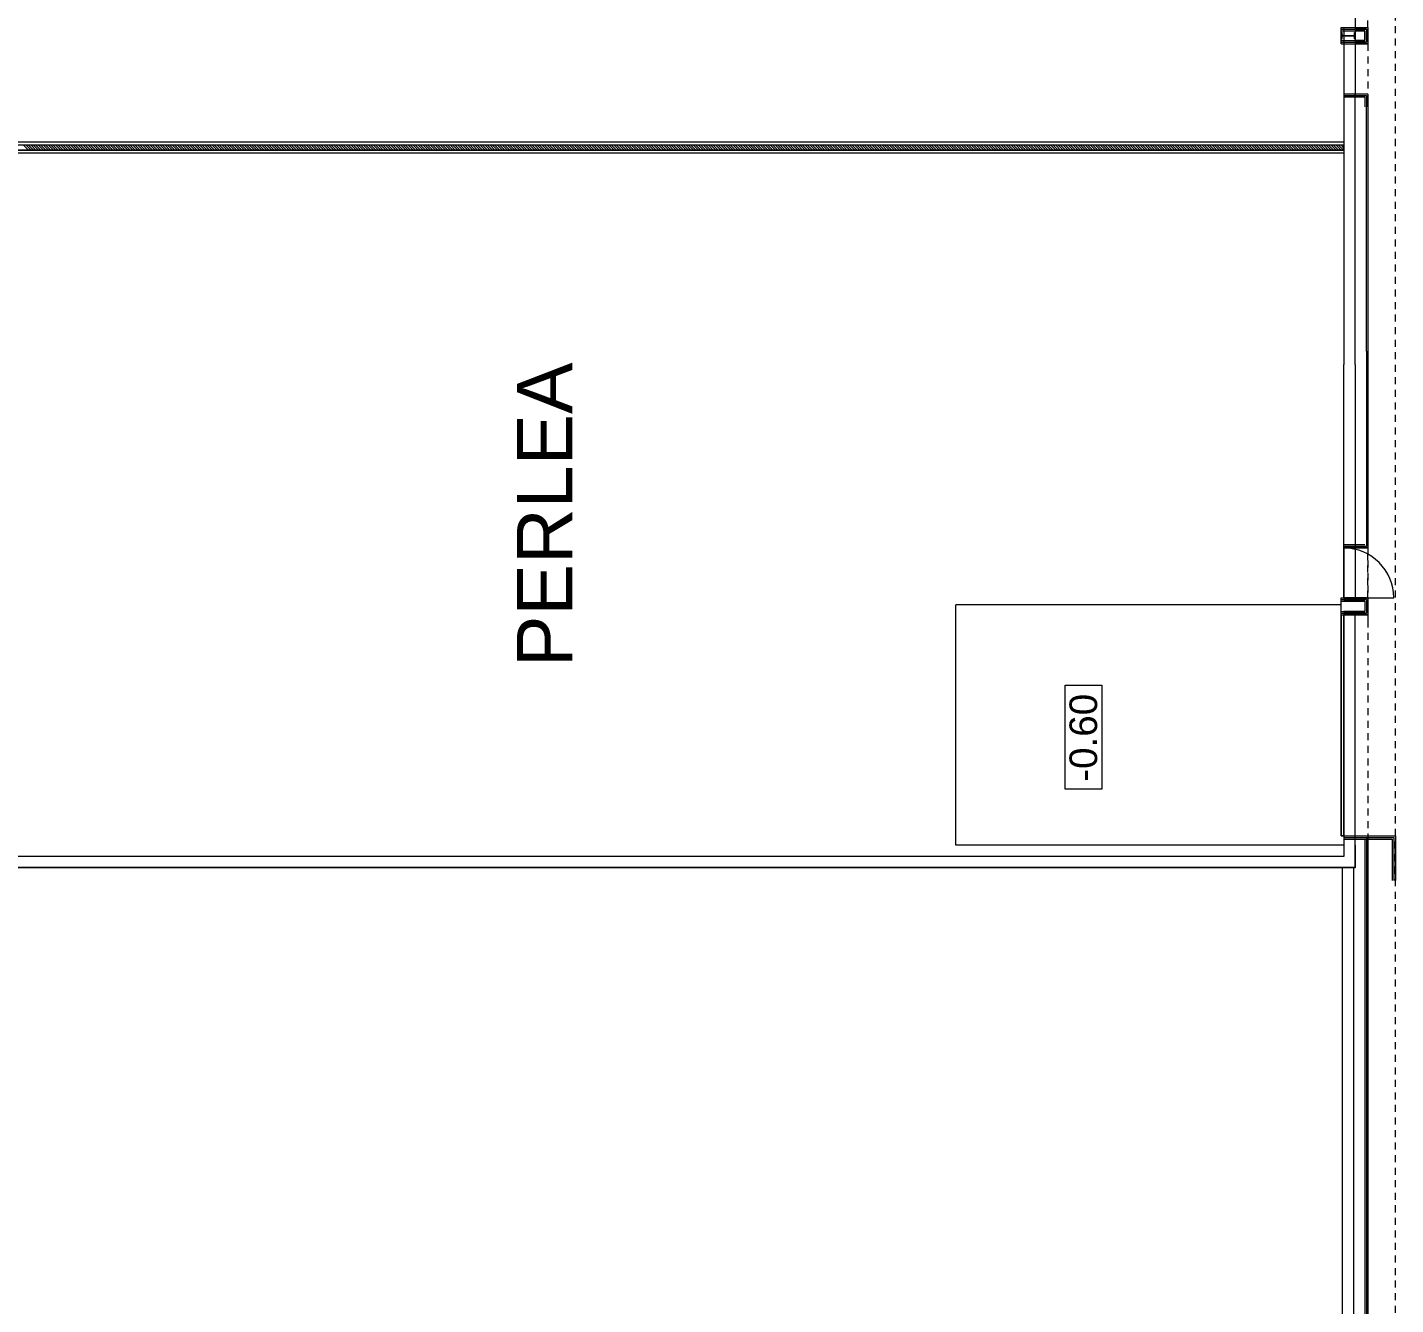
# Model space of a CAD drawing. Header units: millimetres. Extents: x -32 to 1412, y -324 to 2887.
# Drawn here: x 1037.91 to 1062.68, y 1950.1 to 1973.21 of the extents above; entities that cross this region are included whole.
import ezdxf

# ---------------------------------------------------------------- set-up
doc = ezdxf.new("R2010")
doc.units = ezdxf.units.MM
doc.header["$LTSCALE"] = 0.5
doc.linetypes.add('HIDDEN', pattern=[9.525, 6.35, -3.175])
doc.layers.get('0').update_dxf_attribs({"linetype": 'CONTINUOUS'})
doc.layers.add('arquitetura', color=252, linetype='CONTINUOUS', lineweight=5)
doc.styles.add('ARIAL', font='arial.ttf')
doc.styles.add('Arial nw', font='ARIALN.TTF')

msp = doc.modelspace()

# ---------------------------------------------------------------- linework, layer by layer
at = {"layer": 'arquitetura', "color": 252, "linetype": 'HIDDEN', "ltscale": 0.04}
for p, q in [((1062.676, 1958.58), (1062.676, 2018.102)), ((1062.176, 1973.212), (1062.176, 1977.372)), ((1062.176, 1972.912), (1062.176, 1971.982)), ((1062.176, 1963.79), (1062.176, 1962.89)), ((1062.176, 1962.89), (1062.176, 1963.79)), ((1062.176, 1962.48), (1062.176, 1958.58)), ((1062.676, 1931.564), (1062.676, 1958.58))]:
    msp.add_line(p, q, dxfattribs=at)
at = {"layer": 'arquitetura', "color": 252}
for p, q in [((1061.941, 1984.339), (1061.941, 1972.912)), ((1061.691, 1972.912), (1061.691, 1973.212)), ((1061.691, 1973.212), (1062.176, 1973.212)), ((1061.691, 1973.182), (1062.146, 1973.182)), ((1061.691, 1973.152), (1061.946, 1973.152)), ((1061.691, 1973.152), (1062.116, 1973.152)), ((1061.741, 1973.212), (1061.741, 1972.012)), ((1062.146, 1973.182), (1061.941, 1973.182)), ((1062.116, 1973.152), (1061.941, 1973.152)), ((1062.116, 1973.152), (1062.116, 1972.972)), ((1062.116, 1972.972), (1062.116, 1973.152)), ((1062.146, 1973.182), (1062.146, 1972.942)), ((1062.176, 1973.212), (1062.176, 1972.912)), ((1061.691, 1972.972), (1062.116, 1972.972)), ((1061.691, 1972.942), (1062.146, 1972.942)), ((1061.691, 1972.912), (1062.176, 1972.912)), ((1061.691, 1972.912), (1061.941, 1972.912)), ((1061.741, 1972.912), (1061.941, 1972.912)), ((1062.116, 1972.972), (1061.941, 1972.972)), ((1062.146, 1972.942), (1061.941, 1972.942)), ((1061.941, 1972.912), (1061.941, 1972.012)), ((1062.176, 1972.912), (1061.941, 1972.912)), ((1061.741, 1972.012), (1061.741, 1967.112)), ((1061.741, 1972.012), (1062.176, 1972.012)), ((1061.741, 1971.982), (1062.146, 1971.982)), ((1061.741, 1971.952), (1062.116, 1971.952)), ((1061.941, 1967.112), (1061.941, 1972.012)), ((1062.116, 1971.952), (1062.116, 1971.772)), ((1062.146, 1971.982), (1062.146, 1971.772)), ((1062.176, 1971.982), (1062.176, 1971.742)), ((1062.146, 1967.352), (1062.146, 1971.772)), ((1062.176, 1971.742), (1062.176, 1963.79)), ((1061.741, 1971.134), (1017.821, 1971.134)), ((1061.741, 1971.079), (1017.876, 1971.079)), ((1061.741, 1971.079), (1017.876, 1971.079)), ((1037.936, 1970.989), (1037.846, 1971.079)), ((1037.98, 1970.989), (1037.89, 1971.079)), ((1038.025, 1970.989), (1037.935, 1971.079)), ((1038.07, 1970.989), (1037.98, 1971.079)), ((1038.115, 1970.989), (1038.025, 1971.079)), ((1038.16, 1970.989), (1038.07, 1971.079)), ((1038.205, 1970.989), (1038.115, 1971.079)), ((1038.25, 1970.989), (1038.16, 1971.079)), ((1038.295, 1970.989), (1038.205, 1971.079)), ((1038.34, 1970.989), (1038.25, 1971.079)), ((1038.385, 1970.989), (1038.295, 1971.079)), ((1038.429, 1970.989), (1038.339, 1971.079)), ((1038.474, 1970.989), (1038.384, 1971.079)), ((1038.519, 1970.989), (1038.429, 1971.079)), ((1038.564, 1970.989), (1038.474, 1971.079)), ((1038.609, 1970.989), (1038.519, 1971.079)), ((1038.654, 1970.989), (1038.564, 1971.079)), ((1038.699, 1970.989), (1038.609, 1971.079)), ((1038.744, 1970.989), (1038.654, 1971.079)), ((1038.789, 1970.989), (1038.699, 1971.079)), ((1038.834, 1970.989), (1038.744, 1971.079)), ((1038.878, 1970.989), (1038.788, 1971.079)), ((1038.923, 1970.989), (1038.833, 1971.079)), ((1038.968, 1970.989), (1038.878, 1971.079)), ((1039.013, 1970.989), (1038.923, 1971.079)), ((1039.058, 1970.989), (1038.968, 1971.079)), ((1039.103, 1970.989), (1039.013, 1971.079)), ((1039.148, 1970.989), (1039.058, 1971.079)), ((1039.193, 1970.989), (1039.103, 1971.079)), ((1039.238, 1970.989), (1039.148, 1971.079)), ((1039.283, 1970.989), (1039.193, 1971.079)), ((1039.327, 1970.989), (1039.237, 1971.079)), ((1039.372, 1970.989), (1039.282, 1971.079)), ((1039.417, 1970.989), (1039.327, 1971.079)), ((1039.462, 1970.989), (1039.372, 1971.079)), ((1039.507, 1970.989), (1039.417, 1971.079)), ((1039.552, 1970.989), (1039.462, 1971.079)), ((1039.597, 1970.989), (1039.507, 1971.079)), ((1039.642, 1970.989), (1039.552, 1971.079)), ((1039.687, 1970.989), (1039.597, 1971.079)), ((1039.732, 1970.989), (1039.642, 1971.079)), ((1039.776, 1970.989), (1039.686, 1971.079)), ((1039.821, 1970.989), (1039.731, 1971.079)), ((1039.866, 1970.989), (1039.776, 1971.079)), ((1039.911, 1970.989), (1039.821, 1971.079)), ((1039.956, 1970.989), (1039.866, 1971.079)), ((1040.001, 1970.989), (1039.911, 1971.079)), ((1040.046, 1970.989), (1039.956, 1971.079)), ((1040.091, 1970.989), (1040.001, 1971.079)), ((1040.136, 1970.989), (1040.046, 1971.079)), ((1040.181, 1970.989), (1040.091, 1971.079)), ((1040.225, 1970.989), (1040.135, 1971.079)), ((1040.27, 1970.989), (1040.18, 1971.079)), ((1040.315, 1970.989), (1040.225, 1971.079)), ((1040.36, 1970.989), (1040.27, 1971.079)), ((1040.405, 1970.989), (1040.315, 1971.079)), ((1040.45, 1970.989), (1040.36, 1971.079)), ((1040.495, 1970.989), (1040.405, 1971.079)), ((1040.54, 1970.989), (1040.45, 1971.079)), ((1040.585, 1970.989), (1040.495, 1971.079)), ((1040.63, 1970.989), (1040.54, 1971.079)), ((1040.674, 1970.989), (1040.584, 1971.079)), ((1040.719, 1970.989), (1040.629, 1971.079)), ((1040.764, 1970.989), (1040.674, 1971.079)), ((1040.809, 1970.989), (1040.719, 1971.079)), ((1040.854, 1970.989), (1040.764, 1971.079)), ((1040.899, 1970.989), (1040.809, 1971.079)), ((1040.944, 1970.989), (1040.854, 1971.079)), ((1040.989, 1970.989), (1040.899, 1971.079)), ((1041.034, 1970.989), (1040.944, 1971.079)), ((1041.079, 1970.989), (1040.989, 1971.079)), ((1041.124, 1970.989), (1041.034, 1971.079)), ((1041.168, 1970.989), (1041.078, 1971.079)), ((1041.213, 1970.989), (1041.123, 1971.079)), ((1041.258, 1970.989), (1041.168, 1971.079)), ((1041.303, 1970.989), (1041.213, 1971.079)), ((1041.348, 1970.989), (1041.258, 1971.079)), ((1041.393, 1970.989), (1041.303, 1971.079)), ((1041.438, 1970.989), (1041.348, 1971.079)), ((1041.483, 1970.989), (1041.393, 1971.079)), ((1041.528, 1970.989), (1041.438, 1971.079)), ((1041.573, 1970.989), (1041.483, 1971.079)), ((1041.617, 1970.989), (1041.527, 1971.079)), ((1041.662, 1970.989), (1041.572, 1971.079)), ((1041.707, 1970.989), (1041.617, 1971.079)), ((1041.752, 1970.989), (1041.662, 1971.079)), ((1041.797, 1970.989), (1041.707, 1971.079)), ((1041.842, 1970.989), (1041.752, 1971.079)), ((1041.887, 1970.989), (1041.797, 1971.079)), ((1041.932, 1970.989), (1041.842, 1971.079)), ((1041.977, 1970.989), (1041.887, 1971.079)), ((1042.022, 1970.989), (1041.932, 1971.079)), ((1042.066, 1970.989), (1041.976, 1971.079)), ((1042.111, 1970.989), (1042.021, 1971.079)), ((1042.156, 1970.989), (1042.066, 1971.079)), ((1042.201, 1970.989), (1042.111, 1971.079)), ((1042.246, 1970.989), (1042.156, 1971.079)), ((1042.291, 1970.989), (1042.201, 1971.079)), ((1042.336, 1970.989), (1042.246, 1971.079)), ((1042.381, 1970.989), (1042.291, 1971.079)), ((1042.426, 1970.989), (1042.336, 1971.079)), ((1042.471, 1970.989), (1042.381, 1971.079)), ((1042.515, 1970.989), (1042.425, 1971.079)), ((1042.56, 1970.989), (1042.47, 1971.079)), ((1042.605, 1970.989), (1042.515, 1971.079)), ((1042.65, 1970.989), (1042.56, 1971.079)), ((1042.695, 1970.989), (1042.605, 1971.079)), ((1042.74, 1970.989), (1042.65, 1971.079)), ((1042.785, 1970.989), (1042.695, 1971.079)), ((1042.83, 1970.989), (1042.74, 1971.079)), ((1042.875, 1970.989), (1042.785, 1971.079)), ((1042.92, 1970.989), (1042.83, 1971.079)), ((1042.964, 1970.989), (1042.874, 1971.079)), ((1043.009, 1970.989), (1042.919, 1971.079)), ((1043.054, 1970.989), (1042.964, 1971.079)), ((1043.099, 1970.989), (1043.009, 1971.079)), ((1043.144, 1970.989), (1043.054, 1971.079)), ((1043.189, 1970.989), (1043.099, 1971.079)), ((1043.234, 1970.989), (1043.144, 1971.079)), ((1043.279, 1970.989), (1043.189, 1971.079)), ((1043.324, 1970.989), (1043.234, 1971.079)), ((1043.369, 1970.989), (1043.279, 1971.079)), ((1043.413, 1970.989), (1043.323, 1971.079)), ((1043.458, 1970.989), (1043.368, 1971.079)), ((1043.503, 1970.989), (1043.413, 1971.079)), ((1043.548, 1970.989), (1043.458, 1971.079)), ((1043.593, 1970.989), (1043.503, 1971.079)), ((1043.638, 1970.989), (1043.548, 1971.079)), ((1043.683, 1970.989), (1043.593, 1971.079)), ((1043.728, 1970.989), (1043.638, 1971.079)), ((1043.773, 1970.989), (1043.683, 1971.079)), ((1043.818, 1970.989), (1043.728, 1971.079)), ((1043.862, 1970.989), (1043.772, 1971.079)), ((1043.907, 1970.989), (1043.817, 1971.079)), ((1043.952, 1970.989), (1043.862, 1971.079)), ((1043.997, 1970.989), (1043.907, 1971.079)), ((1044.042, 1970.989), (1043.952, 1971.079)), ((1044.087, 1970.989), (1043.997, 1971.079)), ((1044.132, 1970.989), (1044.042, 1971.079)), ((1044.177, 1970.989), (1044.087, 1971.079)), ((1044.222, 1970.989), (1044.132, 1971.079)), ((1044.267, 1970.989), (1044.177, 1971.079)), ((1044.311, 1970.989), (1044.221, 1971.079)), ((1044.356, 1970.989), (1044.266, 1971.079)), ((1044.401, 1970.989), (1044.311, 1971.079)), ((1044.446, 1970.989), (1044.356, 1971.079)), ((1044.491, 1970.989), (1044.401, 1971.079)), ((1044.536, 1970.989), (1044.446, 1971.079)), ((1044.581, 1970.989), (1044.491, 1971.079)), ((1044.626, 1970.989), (1044.536, 1971.079)), ((1044.671, 1970.989), (1044.581, 1971.079)), ((1044.716, 1970.989), (1044.626, 1971.079)), ((1044.761, 1970.989), (1044.671, 1971.079)), ((1044.805, 1970.989), (1044.715, 1971.079)), ((1044.85, 1970.989), (1044.76, 1971.079)), ((1044.895, 1970.989), (1044.805, 1971.079)), ((1044.94, 1970.989), (1044.85, 1971.079)), ((1044.985, 1970.989), (1044.895, 1971.079)), ((1045.03, 1970.989), (1044.94, 1971.079)), ((1045.075, 1970.989), (1044.985, 1971.079)), ((1045.12, 1970.989), (1045.03, 1971.079)), ((1045.165, 1970.989), (1045.075, 1971.079)), ((1045.21, 1970.989), (1045.12, 1971.079)), ((1045.254, 1970.989), (1045.164, 1971.079)), ((1045.299, 1970.989), (1045.209, 1971.079)), ((1045.344, 1970.989), (1045.254, 1971.079)), ((1045.389, 1970.989), (1045.299, 1971.079)), ((1045.434, 1970.989), (1045.344, 1971.079)), ((1045.479, 1970.989), (1045.389, 1971.079)), ((1045.524, 1970.989), (1045.434, 1971.079)), ((1045.569, 1970.989), (1045.479, 1971.079)), ((1045.614, 1970.989), (1045.524, 1971.079)), ((1045.659, 1970.989), (1045.569, 1971.079)), ((1045.703, 1970.989), (1045.613, 1971.079)), ((1045.748, 1970.989), (1045.658, 1971.079)), ((1045.793, 1970.989), (1045.703, 1971.079)), ((1045.838, 1970.989), (1045.748, 1971.079)), ((1045.883, 1970.989), (1045.793, 1971.079)), ((1045.928, 1970.989), (1045.838, 1971.079)), ((1045.973, 1970.989), (1045.883, 1971.079)), ((1046.018, 1970.989), (1045.928, 1971.079)), ((1046.063, 1970.989), (1045.973, 1971.079)), ((1046.108, 1970.989), (1046.018, 1971.079)), ((1046.152, 1970.989), (1046.062, 1971.079)), ((1046.197, 1970.989), (1046.107, 1971.079)), ((1046.242, 1970.989), (1046.152, 1971.079)), ((1046.287, 1970.989), (1046.197, 1971.079)), ((1046.332, 1970.989), (1046.242, 1971.079)), ((1046.377, 1970.989), (1046.287, 1971.079)), ((1046.422, 1970.989), (1046.332, 1971.079)), ((1046.467, 1970.989), (1046.377, 1971.079)), ((1046.512, 1970.989), (1046.422, 1971.079)), ((1046.557, 1970.989), (1046.467, 1971.079)), ((1046.601, 1970.989), (1046.511, 1971.079)), ((1046.646, 1970.989), (1046.556, 1971.079)), ((1046.691, 1970.989), (1046.601, 1971.079)), ((1046.736, 1970.989), (1046.646, 1971.079)), ((1046.781, 1970.989), (1046.691, 1971.079)), ((1046.826, 1970.989), (1046.736, 1971.079)), ((1046.871, 1970.989), (1046.781, 1971.079)), ((1046.916, 1970.989), (1046.826, 1971.079)), ((1046.961, 1970.989), (1046.871, 1971.079)), ((1047.006, 1970.989), (1046.916, 1971.079)), ((1047.05, 1970.989), (1046.96, 1971.079)), ((1047.095, 1970.989), (1047.005, 1971.079)), ((1047.14, 1970.989), (1047.05, 1971.079)), ((1047.185, 1970.989), (1047.095, 1971.079)), ((1047.23, 1970.989), (1047.14, 1971.079)), ((1047.275, 1970.989), (1047.185, 1971.079)), ((1047.32, 1970.989), (1047.23, 1971.079)), ((1047.365, 1970.989), (1047.275, 1971.079)), ((1047.41, 1970.989), (1047.32, 1971.079)), ((1047.455, 1970.989), (1047.365, 1971.079)), ((1047.499, 1970.989), (1047.409, 1971.079)), ((1047.544, 1970.989), (1047.454, 1971.079)), ((1047.589, 1970.989), (1047.499, 1971.079)), ((1047.634, 1970.989), (1047.544, 1971.079)), ((1047.679, 1970.989), (1047.589, 1971.079)), ((1047.724, 1970.989), (1047.634, 1971.079)), ((1047.769, 1970.989), (1047.679, 1971.079)), ((1047.814, 1970.989), (1047.724, 1971.079)), ((1047.859, 1970.989), (1047.769, 1971.079)), ((1047.904, 1970.989), (1047.814, 1971.079)), ((1047.949, 1970.989), (1047.859, 1971.079)), ((1047.993, 1970.989), (1047.903, 1971.079)), ((1048.038, 1970.989), (1047.948, 1971.079)), ((1048.083, 1970.989), (1047.993, 1971.079)), ((1048.128, 1970.989), (1048.038, 1971.079)), ((1048.173, 1970.989), (1048.083, 1971.079)), ((1048.218, 1970.989), (1048.128, 1971.079)), ((1048.263, 1970.989), (1048.173, 1971.079)), ((1048.308, 1970.989), (1048.218, 1971.079)), ((1048.353, 1970.989), (1048.263, 1971.079)), ((1048.398, 1970.989), (1048.308, 1971.079)), ((1048.442, 1970.989), (1048.352, 1971.079)), ((1048.487, 1970.989), (1048.397, 1971.079)), ((1048.532, 1970.989), (1048.442, 1971.079)), ((1048.577, 1970.989), (1048.487, 1971.079)), ((1048.622, 1970.989), (1048.532, 1971.079)), ((1048.667, 1970.989), (1048.577, 1971.079)), ((1048.712, 1970.989), (1048.622, 1971.079)), ((1048.757, 1970.989), (1048.667, 1971.079)), ((1048.802, 1970.989), (1048.712, 1971.079)), ((1048.847, 1970.989), (1048.757, 1971.079)), ((1048.891, 1970.989), (1048.801, 1971.079)), ((1048.936, 1970.989), (1048.846, 1971.079)), ((1048.981, 1970.989), (1048.891, 1971.079)), ((1049.026, 1970.989), (1048.936, 1971.079)), ((1049.071, 1970.989), (1048.981, 1971.079)), ((1049.116, 1970.989), (1049.026, 1971.079)), ((1049.161, 1970.989), (1049.071, 1971.079)), ((1049.206, 1970.989), (1049.116, 1971.079)), ((1049.251, 1970.989), (1049.161, 1971.079)), ((1049.296, 1970.989), (1049.206, 1971.079)), ((1049.34, 1970.989), (1049.25, 1971.079)), ((1049.385, 1970.989), (1049.295, 1971.079)), ((1049.43, 1970.989), (1049.34, 1971.079)), ((1049.475, 1970.989), (1049.385, 1971.079)), ((1049.52, 1970.989), (1049.43, 1971.079)), ((1049.565, 1970.989), (1049.475, 1971.079)), ((1049.61, 1970.989), (1049.52, 1971.079)), ((1049.655, 1970.989), (1049.565, 1971.079)), ((1049.7, 1970.989), (1049.61, 1971.079)), ((1049.745, 1970.989), (1049.655, 1971.079)), ((1049.789, 1970.989), (1049.699, 1971.079)), ((1049.834, 1970.989), (1049.744, 1971.079)), ((1049.879, 1970.989), (1049.789, 1971.079)), ((1049.924, 1970.989), (1049.834, 1971.079)), ((1049.969, 1970.989), (1049.879, 1971.079)), ((1050.014, 1970.989), (1049.924, 1971.079)), ((1050.059, 1970.989), (1049.969, 1971.079)), ((1050.104, 1970.989), (1050.014, 1971.079)), ((1050.149, 1970.989), (1050.059, 1971.079)), ((1050.194, 1970.989), (1050.104, 1971.079)), ((1050.238, 1970.989), (1050.148, 1971.079)), ((1050.283, 1970.989), (1050.193, 1971.079)), ((1050.328, 1970.989), (1050.238, 1971.079)), ((1050.373, 1970.989), (1050.283, 1971.079)), ((1050.418, 1970.989), (1050.328, 1971.079)), ((1050.463, 1970.989), (1050.373, 1971.079)), ((1050.508, 1970.989), (1050.418, 1971.079)), ((1050.553, 1970.989), (1050.463, 1971.079)), ((1050.598, 1970.989), (1050.508, 1971.079)), ((1050.643, 1970.989), (1050.553, 1971.079)), ((1050.687, 1970.989), (1050.597, 1971.079)), ((1050.732, 1970.989), (1050.642, 1971.079)), ((1050.777, 1970.989), (1050.687, 1971.079)), ((1050.822, 1970.989), (1050.732, 1971.079)), ((1050.867, 1970.989), (1050.777, 1971.079)), ((1050.912, 1970.989), (1050.822, 1971.079)), ((1050.957, 1970.989), (1050.867, 1971.079)), ((1051.002, 1970.989), (1050.912, 1971.079)), ((1051.047, 1970.989), (1050.957, 1971.079)), ((1051.092, 1970.989), (1051.002, 1971.079)), ((1051.136, 1970.989), (1051.046, 1971.079)), ((1051.181, 1970.989), (1051.091, 1971.079)), ((1051.226, 1970.989), (1051.136, 1971.079)), ((1051.271, 1970.989), (1051.181, 1971.079)), ((1051.316, 1970.989), (1051.226, 1971.079)), ((1051.361, 1970.989), (1051.271, 1971.079)), ((1051.406, 1970.989), (1051.316, 1971.079)), ((1051.451, 1970.989), (1051.361, 1971.079)), ((1051.496, 1970.989), (1051.406, 1971.079)), ((1051.541, 1970.989), (1051.451, 1971.079)), ((1051.586, 1970.989), (1051.496, 1971.079)), ((1051.63, 1970.989), (1051.54, 1971.079)), ((1051.675, 1970.989), (1051.585, 1971.079)), ((1051.72, 1970.989), (1051.63, 1971.079)), ((1051.765, 1970.989), (1051.675, 1971.079)), ((1051.81, 1970.989), (1051.72, 1971.079)), ((1051.855, 1970.989), (1051.765, 1971.079)), ((1051.9, 1970.989), (1051.81, 1971.079)), ((1051.945, 1970.989), (1051.855, 1971.079)), ((1051.99, 1970.989), (1051.9, 1971.079)), ((1052.035, 1970.989), (1051.945, 1971.079)), ((1052.079, 1970.989), (1051.989, 1971.079)), ((1052.124, 1970.989), (1052.034, 1971.079)), ((1052.169, 1970.989), (1052.079, 1971.079)), ((1052.214, 1970.989), (1052.124, 1971.079)), ((1052.259, 1970.989), (1052.169, 1971.079)), ((1052.304, 1970.989), (1052.214, 1971.079)), ((1052.349, 1970.989), (1052.259, 1971.079)), ((1052.394, 1970.989), (1052.304, 1971.079)), ((1052.439, 1970.989), (1052.349, 1971.079)), ((1052.484, 1970.989), (1052.394, 1971.079)), ((1052.528, 1970.989), (1052.438, 1971.079)), ((1052.573, 1970.989), (1052.483, 1971.079)), ((1052.618, 1970.989), (1052.528, 1971.079)), ((1052.663, 1970.989), (1052.573, 1971.079)), ((1052.708, 1970.989), (1052.618, 1971.079)), ((1052.753, 1970.989), (1052.663, 1971.079)), ((1052.798, 1970.989), (1052.708, 1971.079)), ((1052.843, 1970.989), (1052.753, 1971.079)), ((1052.888, 1970.989), (1052.798, 1971.079)), ((1052.933, 1970.989), (1052.843, 1971.079)), ((1052.977, 1970.989), (1052.887, 1971.079)), ((1053.022, 1970.989), (1052.932, 1971.079)), ((1053.067, 1970.989), (1052.977, 1971.079)), ((1053.112, 1970.989), (1053.022, 1971.079)), ((1053.157, 1970.989), (1053.067, 1971.079)), ((1053.202, 1970.989), (1053.112, 1971.079)), ((1053.247, 1970.989), (1053.157, 1971.079)), ((1053.292, 1970.989), (1053.202, 1971.079)), ((1053.337, 1970.989), (1053.247, 1971.079)), ((1053.382, 1970.989), (1053.292, 1971.079)), ((1053.426, 1970.989), (1053.336, 1971.079)), ((1053.471, 1970.989), (1053.381, 1971.079)), ((1053.516, 1970.989), (1053.426, 1971.079)), ((1053.561, 1970.989), (1053.471, 1971.079)), ((1053.606, 1970.989), (1053.516, 1971.079)), ((1053.651, 1970.989), (1053.561, 1971.079)), ((1053.696, 1970.989), (1053.606, 1971.079)), ((1053.741, 1970.989), (1053.651, 1971.079)), ((1053.786, 1970.989), (1053.696, 1971.079)), ((1053.831, 1970.989), (1053.741, 1971.079)), ((1053.875, 1970.989), (1053.785, 1971.079)), ((1053.92, 1970.989), (1053.83, 1971.079)), ((1053.965, 1970.989), (1053.875, 1971.079)), ((1054.01, 1970.989), (1053.92, 1971.079)), ((1054.055, 1970.989), (1053.965, 1971.079)), ((1054.1, 1970.989), (1054.01, 1971.079)), ((1054.145, 1970.989), (1054.055, 1971.079)), ((1054.19, 1970.989), (1054.1, 1971.079)), ((1054.235, 1970.989), (1054.145, 1971.079)), ((1054.28, 1970.989), (1054.19, 1971.079)), ((1054.324, 1970.989), (1054.234, 1971.079)), ((1054.369, 1970.989), (1054.279, 1971.079)), ((1054.414, 1970.989), (1054.324, 1971.079)), ((1054.459, 1970.989), (1054.369, 1971.079)), ((1054.504, 1970.989), (1054.414, 1971.079)), ((1054.549, 1970.989), (1054.459, 1971.079)), ((1054.594, 1970.989), (1054.504, 1971.079)), ((1054.639, 1970.989), (1054.549, 1971.079)), ((1054.684, 1970.989), (1054.594, 1971.079)), ((1054.729, 1970.989), (1054.639, 1971.079)), ((1054.773, 1970.989), (1054.683, 1971.079)), ((1054.818, 1970.989), (1054.728, 1971.079)), ((1054.863, 1970.989), (1054.773, 1971.079)), ((1054.908, 1970.989), (1054.818, 1971.079)), ((1054.953, 1970.989), (1054.863, 1971.079)), ((1054.998, 1970.989), (1054.908, 1971.079)), ((1055.043, 1970.989), (1054.953, 1971.079)), ((1055.088, 1970.989), (1054.998, 1971.079)), ((1055.133, 1970.989), (1055.043, 1971.079)), ((1055.178, 1970.989), (1055.088, 1971.079)), ((1055.223, 1970.989), (1055.133, 1971.079)), ((1055.267, 1970.989), (1055.177, 1971.079)), ((1055.312, 1970.989), (1055.222, 1971.079)), ((1055.357, 1970.989), (1055.267, 1971.079)), ((1055.402, 1970.989), (1055.312, 1971.079)), ((1055.447, 1970.989), (1055.357, 1971.079)), ((1055.492, 1970.989), (1055.402, 1971.079)), ((1055.537, 1970.989), (1055.447, 1971.079)), ((1055.582, 1970.989), (1055.492, 1971.079)), ((1055.627, 1970.989), (1055.537, 1971.079)), ((1055.672, 1970.989), (1055.582, 1971.079)), ((1055.716, 1970.989), (1055.626, 1971.079)), ((1055.761, 1970.989), (1055.671, 1971.079)), ((1055.806, 1970.989), (1055.716, 1971.079)), ((1055.851, 1970.989), (1055.761, 1971.079)), ((1055.896, 1970.989), (1055.806, 1971.079)), ((1055.941, 1970.989), (1055.851, 1971.079)), ((1055.986, 1970.989), (1055.896, 1971.079)), ((1056.031, 1970.989), (1055.941, 1971.079)), ((1056.076, 1970.989), (1055.986, 1971.079)), ((1056.121, 1970.989), (1056.031, 1971.079)), ((1056.165, 1970.989), (1056.075, 1971.079)), ((1056.21, 1970.989), (1056.12, 1971.079)), ((1056.255, 1970.989), (1056.165, 1971.079)), ((1056.3, 1970.989), (1056.21, 1971.079)), ((1056.345, 1970.989), (1056.255, 1971.079)), ((1056.39, 1970.989), (1056.3, 1971.079)), ((1056.435, 1970.989), (1056.345, 1971.079)), ((1056.48, 1970.989), (1056.39, 1971.079)), ((1056.525, 1970.989), (1056.435, 1971.079)), ((1056.57, 1970.989), (1056.48, 1971.079)), ((1056.614, 1970.989), (1056.524, 1971.079)), ((1056.659, 1970.989), (1056.569, 1971.079)), ((1056.704, 1970.989), (1056.614, 1971.079)), ((1056.749, 1970.989), (1056.659, 1971.079)), ((1056.794, 1970.989), (1056.704, 1971.079)), ((1056.839, 1970.989), (1056.749, 1971.079)), ((1056.884, 1970.989), (1056.794, 1971.079)), ((1056.929, 1970.989), (1056.839, 1971.079)), ((1056.974, 1970.989), (1056.884, 1971.079)), ((1057.019, 1970.989), (1056.929, 1971.079)), ((1057.063, 1970.989), (1056.973, 1971.079)), ((1057.108, 1970.989), (1057.018, 1971.079)), ((1057.153, 1970.989), (1057.063, 1971.079)), ((1057.198, 1970.989), (1057.108, 1971.079)), ((1057.243, 1970.989), (1057.153, 1971.079)), ((1057.288, 1970.989), (1057.198, 1971.079)), ((1057.333, 1970.989), (1057.243, 1971.079)), ((1057.378, 1970.989), (1057.288, 1971.079)), ((1057.423, 1970.989), (1057.333, 1971.079)), ((1057.468, 1970.989), (1057.378, 1971.079)), ((1057.512, 1970.989), (1057.422, 1971.079)), ((1057.557, 1970.989), (1057.467, 1971.079)), ((1057.602, 1970.989), (1057.512, 1971.079)), ((1057.647, 1970.989), (1057.557, 1971.079)), ((1057.692, 1970.989), (1057.602, 1971.079)), ((1057.737, 1970.989), (1057.647, 1971.079)), ((1057.782, 1970.989), (1057.692, 1971.079)), ((1057.827, 1970.989), (1057.737, 1971.079)), ((1057.872, 1970.989), (1057.782, 1971.079)), ((1057.917, 1970.989), (1057.827, 1971.079)), ((1057.961, 1970.989), (1057.871, 1971.079)), ((1058.006, 1970.989), (1057.916, 1971.079)), ((1058.051, 1970.989), (1057.961, 1971.079)), ((1058.096, 1970.989), (1058.006, 1971.079)), ((1058.141, 1970.989), (1058.051, 1971.079)), ((1058.186, 1970.989), (1058.096, 1971.079)), ((1058.231, 1970.989), (1058.141, 1971.079)), ((1058.276, 1970.989), (1058.186, 1971.079)), ((1058.321, 1970.989), (1058.231, 1971.079)), ((1058.366, 1970.989), (1058.276, 1971.079)), ((1058.41, 1970.989), (1058.32, 1971.079)), ((1058.455, 1970.989), (1058.365, 1971.079)), ((1058.5, 1970.989), (1058.41, 1971.079)), ((1058.545, 1970.989), (1058.455, 1971.079)), ((1058.59, 1970.989), (1058.5, 1971.079)), ((1058.635, 1970.989), (1058.545, 1971.079)), ((1058.68, 1970.989), (1058.59, 1971.079)), ((1058.725, 1970.989), (1058.635, 1971.079)), ((1058.77, 1970.989), (1058.68, 1971.079)), ((1058.815, 1970.989), (1058.725, 1971.079)), ((1058.86, 1970.989), (1058.77, 1971.079)), ((1058.904, 1970.989), (1058.814, 1971.079)), ((1058.949, 1970.989), (1058.859, 1971.079)), ((1058.994, 1970.989), (1058.904, 1971.079)), ((1059.039, 1970.989), (1058.949, 1971.079)), ((1059.084, 1970.989), (1058.994, 1971.079)), ((1059.129, 1970.989), (1059.039, 1971.079)), ((1059.174, 1970.989), (1059.084, 1971.079)), ((1059.219, 1970.989), (1059.129, 1971.079)), ((1059.264, 1970.989), (1059.174, 1971.079)), ((1059.309, 1970.989), (1059.219, 1971.079)), ((1059.353, 1970.989), (1059.263, 1971.079)), ((1059.398, 1970.989), (1059.308, 1971.079)), ((1059.443, 1970.989), (1059.353, 1971.079)), ((1059.488, 1970.989), (1059.398, 1971.079)), ((1059.533, 1970.989), (1059.443, 1971.079)), ((1059.578, 1970.989), (1059.488, 1971.079)), ((1059.623, 1970.989), (1059.533, 1971.079)), ((1059.668, 1970.989), (1059.578, 1971.079)), ((1059.713, 1970.989), (1059.623, 1971.079)), ((1059.758, 1970.989), (1059.668, 1971.079)), ((1059.802, 1970.989), (1059.712, 1971.079)), ((1059.847, 1970.989), (1059.757, 1971.079)), ((1059.892, 1970.989), (1059.802, 1971.079)), ((1059.937, 1970.989), (1059.847, 1971.079)), ((1059.982, 1970.989), (1059.892, 1971.079)), ((1060.027, 1970.989), (1059.937, 1971.079)), ((1060.072, 1970.989), (1059.982, 1971.079)), ((1060.117, 1970.989), (1060.027, 1971.079)), ((1060.162, 1970.989), (1060.072, 1971.079)), ((1060.207, 1970.989), (1060.117, 1971.079)), ((1060.251, 1970.989), (1060.161, 1971.079)), ((1060.296, 1970.989), (1060.206, 1971.079)), ((1060.341, 1970.989), (1060.251, 1971.079)), ((1060.386, 1970.989), (1060.296, 1971.079)), ((1060.431, 1970.989), (1060.341, 1971.079)), ((1060.476, 1970.989), (1060.386, 1971.079)), ((1060.521, 1970.989), (1060.431, 1971.079)), ((1060.566, 1970.989), (1060.476, 1971.079)), ((1060.611, 1970.989), (1060.521, 1971.079)), ((1060.656, 1970.989), (1060.566, 1971.079)), ((1060.7, 1970.989), (1060.61, 1971.079)), ((1060.745, 1970.989), (1060.655, 1971.079)), ((1060.79, 1970.989), (1060.7, 1971.079)), ((1060.835, 1970.989), (1060.745, 1971.079)), ((1060.88, 1970.989), (1060.79, 1971.079)), ((1060.925, 1970.989), (1060.835, 1971.079)), ((1060.97, 1970.989), (1060.88, 1971.079)), ((1061.015, 1970.989), (1060.925, 1971.079)), ((1061.06, 1970.989), (1060.97, 1971.079)), ((1061.105, 1970.989), (1061.015, 1971.079)), ((1061.149, 1970.989), (1061.059, 1971.079)), ((1061.194, 1970.989), (1061.104, 1971.079)), ((1061.239, 1970.989), (1061.149, 1971.079)), ((1061.284, 1970.989), (1061.194, 1971.079)), ((1061.329, 1970.989), (1061.239, 1971.079)), ((1061.374, 1970.989), (1061.284, 1971.079)), ((1061.419, 1970.989), (1061.329, 1971.079)), ((1061.464, 1970.989), (1061.374, 1971.079)), ((1061.509, 1970.989), (1061.419, 1971.079)), ((1061.554, 1970.989), (1061.464, 1971.079)), ((1061.598, 1970.989), (1061.508, 1971.079)), ((1061.643, 1970.989), (1061.553, 1971.079)), ((1061.688, 1970.989), (1061.598, 1971.079)), ((1061.733, 1970.989), (1061.643, 1971.079)), ((1061.741, 1971.026), (1061.688, 1971.079)), ((1061.741, 1971.071), (1061.733, 1971.079)), ((1061.741, 1970.989), (1061.741, 1971.079)), ((1061.741, 1970.989), (1017.966, 1970.989)), ((1017.966, 1970.989), (1061.741, 1970.989)), ((1061.741, 1970.934), (1018.021, 1970.934)), ((1061.741, 1962.89), (1061.741, 1967.112)), ((1061.941, 1967.112), (1061.941, 1962.89)), ((1062.146, 1967.352), (1062.146, 1963.82)), ((1062.116, 1963.85), (1061.741, 1963.85)), ((1061.741, 1963.82), (1062.146, 1963.82)), ((1062.146, 1963.82), (1061.741, 1963.82)), ((1061.741, 1963.79), (1062.176, 1963.79)), ((1061.741, 1963.79), (1061.741, 1962.89)), ((1062.176, 1963.79), (1061.741, 1963.79)), ((1054.716, 1958.412), (1054.716, 1962.762)), ((1054.716, 1958.412), (1054.716, 1962.762)), ((1061.691, 1962.762), (1054.716, 1962.762)), ((1061.691, 1962.89), (1062.641, 1962.89)), ((1061.691, 1962.634), (1061.691, 1962.89)), ((1061.691, 1962.86), (1062.146, 1962.86)), ((1061.691, 1962.83), (1062.116, 1962.83)), ((1061.691, 1958.58), (1061.691, 1962.801)), ((1062.176, 1962.89), (1061.741, 1962.89)), ((1062.146, 1962.86), (1061.741, 1962.86)), ((1062.116, 1962.83), (1061.741, 1962.83)), ((1062.116, 1962.83), (1062.116, 1962.64)), ((1062.116, 1962.83), (1062.116, 1962.64)), ((1062.146, 1962.86), (1062.146, 1962.61)), ((1062.146, 1962.86), (1062.146, 1962.61)), ((1062.176, 1962.89), (1062.176, 1962.58)), ((1062.176, 1962.89), (1062.176, 1962.48)), ((1061.691, 1962.64), (1062.116, 1962.64)), ((1061.691, 1962.61), (1062.146, 1962.61)), ((1061.691, 1962.58), (1061.691, 1958.58)), ((1061.691, 1962.58), (1062.176, 1962.58)), ((1061.691, 1962.58), (1061.741, 1962.58)), ((1062.116, 1962.64), (1061.741, 1962.64)), ((1061.741, 1962.612), (1061.741, 1958.412)), ((1062.146, 1962.61), (1061.741, 1962.61)), ((1061.741, 1958.58), (1061.741, 1962.58)), ((1062.176, 1962.58), (1061.741, 1962.58)), ((1061.741, 1962.572), (1061.741, 1958.412)), ((1061.941, 1958.004), (1061.941, 1962.58)), ((1056.696, 1959.426), (1056.696, 1961.307)), ((1056.696, 1961.307), (1057.359, 1961.307)), ((1057.359, 1961.307), (1057.359, 1959.426)), ((1057.359, 1959.426), (1056.696, 1959.426)), ((1061.691, 1958.58), (1061.741, 1958.58)), ((1061.741, 1958.58), (1061.691, 1958.58)), ((1061.741, 1958.58), (1062.176, 1958.58)), ((1061.741, 1958.58), (1062.676, 1958.58)), ((1061.741, 1958.55), (1062.146, 1958.55)), ((1061.741, 1958.55), (1062.646, 1958.55)), ((1061.741, 1958.52), (1062.116, 1958.52)), ((1061.741, 1958.52), (1062.616, 1958.52)), ((1062.116, 1958.52), (1062.116, 1931.569)), ((1062.146, 1958.55), (1062.146, 1931.569)), ((1062.176, 1958.58), (1062.176, 1931.569)), ((1062.616, 1958.52), (1062.616, 1957.774)), ((1062.646, 1958.55), (1062.646, 1957.774)), ((1062.676, 1958.58), (1062.676, 1957.774)), ((1061.741, 1958.209), (1023.861, 1958.209)), ((1061.741, 1958.412), (1054.716, 1958.412)), ((1061.741, 1958.412), (1061.741, 1958.209)), ((1061.741, 1958.412), (1061.741, 1958.209)), ((1061.941, 1958.412), (1061.941, 1958.009)), ((1061.941, 1958.009), (1023.861, 1958.009)), ((1061.941, 1958.004), (1023.861, 1958.004)), ((1061.711, 1958.009), (1061.711, 1931.799)), ((1061.911, 1958.009), (1061.911, 1931.581))]:
    msp.add_line(p, q, dxfattribs=at)
at = {"layer": 'arquitetura'}
for p, q in [((1061.701, 1973.002), (1061.701, 1973.122)), ((1061.701, 1973.122), (1061.711, 1973.122)), ((1061.711, 1973.08), (1061.711, 1973.122)), ((1061.726, 1973.065), (1061.916, 1973.065)), ((1061.726, 1973.059), (1061.916, 1973.059)), ((1061.931, 1973.08), (1061.931, 1973.122)), ((1061.931, 1973.122), (1061.941, 1973.122)), ((1061.941, 1973.002), (1061.941, 1973.122)), ((1061.701, 1973.002), (1061.711, 1973.002)), ((1061.711, 1973.002), (1061.711, 1973.044)), ((1061.931, 1973.002), (1061.931, 1973.044)), ((1061.931, 1973.002), (1061.941, 1973.002))]:
    msp.add_line(p, q, dxfattribs=at)
for centre, start, end in [((1061.726, 1973.08), 180, 270), ((1061.726, 1973.044), 90, 180), ((1061.916, 1973.08), 270, 0), ((1061.916, 1973.044), 0, 90)]:
    msp.add_arc(centre, 0.015, start, end, dxfattribs=at)
at = {"layer": 'arquitetura', "color": 252}
msp.add_arc((1061.741, 1962.89), 0.9, 0, 90, dxfattribs=at)

# ---------------------------------------------------------------- texts
at = {"insert": (1047.274, 1964.391), "char_height": 1, "attachment_point": 5, "rotation": 90, "style": 'Arial nw'}
msp.add_mtext_dynamic_manual_height_columns('{\\fArial|b0|i0|c0|p34;PERLEA}', width=11.32579, gutter_width=2, heights=[3.301], dxfattribs=at)
at = {"layer": 'arquitetura', "color": 252, "style": 'ARIAL'}
msp.add_text('-0.60', height=0.5, rotation=90, dxfattribs=at).set_placement((1057.274, 1959.559))

doc.saveas('drawing.dxf')
